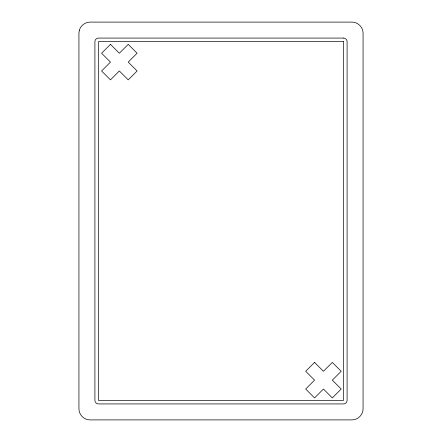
<?xml version="1.0" encoding="UTF-8"?>
<svg xmlns="http://www.w3.org/2000/svg" width="442" height="442" viewBox="0 0 442 442"><rect width="100%" height="100%" fill="white"/><g stroke="black" fill="none" stroke-linecap="round" stroke-linejoin="round"><path stroke-width="0.66" d="M79.311 30.393L78.93 33.288L78.93 408.712C78.82 414.712 84.118 420.011 90.113 419.9L351.887 419.9C357.882 420.011 363.18 414.712 363.07 408.712L363.07 33.288C363.18 27.288 357.882 21.989 351.887 22.1L90.113 22.1C85.168 22.061 80.538 25.603 79.311 30.393M110.467 44.349L101.588 53.228L110.467 62.107L101.588 70.985L110.467 79.864L119.346 70.985L128.224 79.864L137.103 70.985L128.224 62.107L137.103 53.228L128.224 44.349L119.346 53.228L110.467 44.349M314.566 362.401L305.687 371.274L314.566 380.153L305.687 389.032L314.566 397.911L323.445 389.032L332.323 397.911L341.202 389.032L332.323 380.153L341.202 371.274L332.323 362.401L323.445 371.274L314.566 362.401M343.539 38.078L98.461 38.078A3.553 3.553 0 0 0 94.908 41.631L94.908 400.369A3.553 3.553 0 0 0 98.461 403.922L343.539 403.922A3.553 3.553 0 0 0 347.092 400.369L347.092 41.631A3.553 3.553 0 0 0 343.539 38.078M343.539 41.631L98.461 41.631L98.461 400.369L343.539 400.369L343.539 41.631"/></g></svg>
